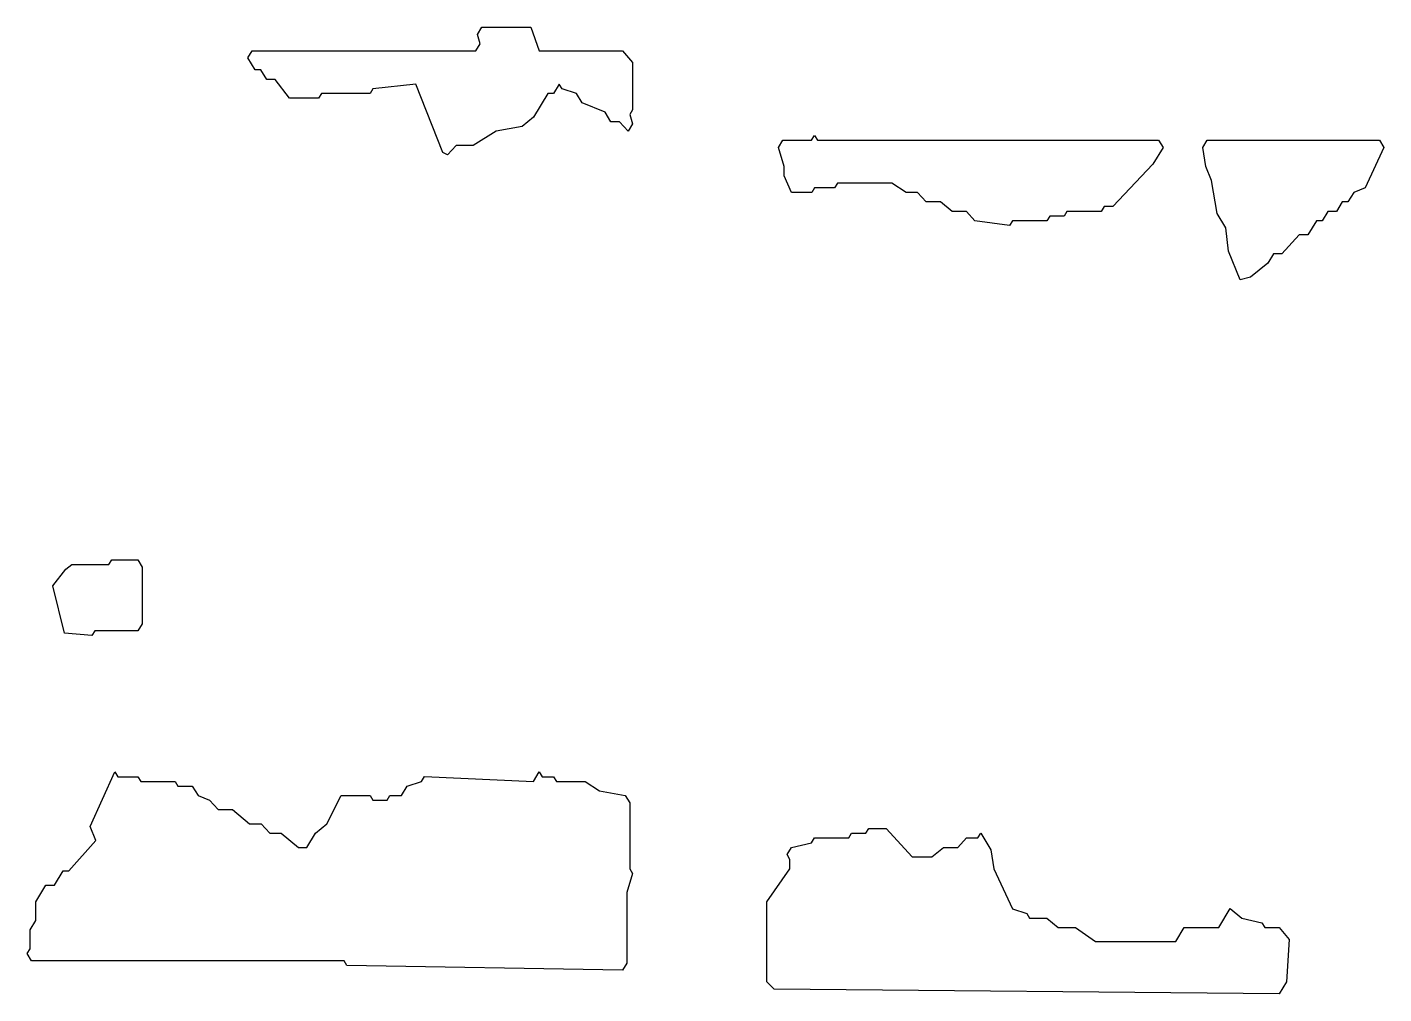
# Model space of a CAD drawing. Header units: millimetres. Extents: x 0 to 4745, y 0 to 562.
# Drawn here: x 2802 to 3590, y 0 to 562 of the extents above; entities outside this region: 3.
import ezdxf

# ---------------------------------------------------------------- set-up
doc = ezdxf.new("R2010")
doc.units = ezdxf.units.MM
doc.layers.add('K', color=7, linetype='Continuous')

msp = doc.modelspace()

# ---------------------------------------------------------------- linework, layer by layer
at = {"layer": 'K'}
for points in [[(3043.35, 488.78), (3027.54, 528.45), (3002.66, 525.72), (3000.99, 522.98), (2972.66, 522.98), (2970.99, 520.24), (2954.22, 520.24), (2945.88, 531.19), (2940.88, 531.19), (2937.54, 536.67), (2934.21, 536.67), (2929.98, 543.61), (2932.54, 547.82), (3062.54, 547.82), (3064.99, 551.84), (3063.32, 557.32), (3065.88, 561.51), (3094.34, 561.51), (3099.34, 547.82), (3147.65, 547.82), (3153.53, 540.91), (3153.53, 513.47), (3151.88, 510.74), (3153.54, 505.27), (3150.95, 501.01), (3145.89, 506.55), (3140.88, 506.55), (3137.53, 512.04), (3124.2, 517.52), (3120.87, 522.99), (3112.53, 525.73), (3110.93, 528.36), (3107.66, 522.98), (3104.32, 522.98), (3096.01, 509.32), (3089.31, 503.82), (3074.3, 501.08), (3060.96, 492.86), (3050.98, 492.86), (3045.95, 487.36), (3043.35, 488.78)], [(3347.56, 454.52), (3339.23, 454.52), (3332.56, 460), (3324.22, 460), (3319.22, 465.48), (3312.57, 465.48), (3304.24, 470.95), (3272.66, 470.95), (3270.99, 468.21), (3259.32, 468.21), (3257.66, 465.48), (3245.87, 465.48), (3241.67, 475.14), (3241.67, 480.62), (3238.32, 491.6), (3240.88, 495.8), (3257.54, 495.8), (3259.27, 498.63), (3260.99, 495.8), (3459.32, 495.8), (3461.88, 491.59), (3456.01, 481.94), (3432.64, 457.26), (3427.66, 457.26), (3425.99, 454.52), (3405.99, 454.52), (3404.32, 451.79), (3395.99, 451.79), (3394.32, 449.05), (3374.32, 449.05), (3372.65, 446.3), (3352.55, 449.05), (3347.56, 454.52)], [(3500, 431.33), (3498.34, 445.01), (3493.34, 453.22), (3490, 472.39), (3486.67, 480.61), (3485, 491.61), (3487.54, 495.8), (3587.66, 495.8), (3590.21, 491.59), (3579.34, 468.24), (3572.67, 465.5), (3569.32, 460), (3565.99, 460), (3562.66, 454.52), (3557.66, 454.52), (3554.32, 449.05), (3550.99, 449.05), (3545.99, 440.83), (3540.98, 440.83), (3530.98, 429.88), (3525.99, 429.88), (3522.68, 424.44), (3512.65, 416.2), (3506.71, 414.81), (3500, 431.33)], [(2823.35, 209.47), (2816.66, 236.97), (2824.19, 246.6), (2827.56, 249.37), (2849.21, 249.37), (2850.88, 252.11), (2865.99, 252.11), (2868.53, 247.93), (2868.53, 215.01), (2865.99, 210.83), (2840.99, 210.83), (2839.32, 208.09), (2823.35, 209.47)], [(95.04, 94.48), (81.65, 110.98), (86.65, 121.94), (84.99, 124.68), (90.88, 137.13), (99.22, 134.39), (104.21, 142.58), (107.66, 142.58), (109.27, 139.94), (112.54, 145.32), (115.97, 145.32), (125.9, 137.16), (137.55, 159.03), (147.65, 156.26), (162.64, 139.84), (165.89, 139.84), (170.89, 145.32), (177.54, 145.32), (180.88, 150.8), (187.54, 150.8), (190.93, 156.36), (193.53, 152.09), (193.53, 127.38), (182.65, 115), (167.54, 115), (162.58, 123.15), (157.64, 117.74), (154.32, 117.74), (150.97, 112.24), (144.29, 114.98), (139.32, 109.54), (120.99, 104.06), (114.28, 95.79), (110.9, 98.57), (104.31, 98.57), (99.3, 93.08), (95.04, 94.48)], [(2987.54, 16.43), (2985.88, 19.17), (2804.21, 19.17), (2801.65, 23.37), (2803.33, 26.14), (2803.33, 37.09), (2806.67, 42.57), (2806.67, 53.52), (2812.54, 63.18), (2817.54, 63.18), (2822.54, 71.39), (2825.89, 71.39), (2841.65, 89.11), (2838.32, 97.3), (2852.59, 129.01), (2854.32, 126.15), (2865.99, 126.15), (2867.66, 123.41), (2887.66, 123.41), (2889.32, 120.68), (2897.66, 120.68), (2901, 115.18), (2907.66, 112.45), (2912.64, 106.99), (2920.97, 106.99), (2930.97, 98.77), (2937.64, 98.77), (2942.64, 93.3), (2949.3, 93.3), (2959.3, 85.08), (2964.21, 85.08), (2969.19, 93.26), (2975.85, 98.74), (2984.21, 115.2), (3000.99, 115.2), (3002.66, 112.46), (3010.88, 112.46), (3012.54, 115.2), (3019.21, 115.2), (3022.53, 120.66), (3030.87, 123.4), (3032.55, 126.16), (3095.88, 123.42), (3099.27, 128.98), (3100.99, 126.15), (3107.66, 126.15), (3109.32, 123.41), (3125.96, 123.41), (3134.3, 117.93), (3149.33, 115.19), (3151.87, 111.02), (3151.87, 72.69), (3153.54, 69.94), (3150.2, 58.95), (3150.2, 17.87), (3147.66, 13.69), (2987.54, 16.43)], [(1.67, 108.22), (1.67, 113.7), (0, 116.44), (0, 121.97), (2.54, 126.15), (42.66, 126.15), (45.22, 121.94), (39.31, 115), (34.3, 115), (27.68, 109.56), (24.27, 103.96), (22.54, 106.79), (19.3, 106.79), (9.25, 98.53), (1.67, 108.22)], [(3231.67, 6.9), (3231.67, 53.52), (3245, 72.69), (3245, 78.11), (3243.32, 80.87), (3245.87, 85.07), (3257.54, 87.81), (3259.21, 90.56), (3279.21, 90.56), (3280.88, 93.3), (3289.21, 93.3), (3290.88, 96.03), (3300.98, 96.03), (3315.98, 79.61), (3327.56, 79.61), (3334.23, 85.08), (3342.56, 85.08), (3347.56, 90.56), (3354.21, 90.56), (3355.93, 93.39), (3361.86, 83.65), (3363.53, 72.69), (3374.34, 49.47), (3382.67, 46.73), (3384.32, 44.01), (3394.3, 44.01), (3400.97, 38.53), (3410.97, 38.53), (3422.63, 30.32), (3469.21, 30.32), (3474.21, 38.53), (3494.21, 38.53), (3500.91, 49.54), (3507.65, 44), (3519.33, 41.26), (3520.99, 38.53), (3529.31, 38.53), (3535.2, 31.62), (3533.53, 6.91), (3529.32, 0), (3235.89, 2.74), (3231.67, 6.9)], [(4711.66, 9.6), (4712.5, 27.57), (4742.65, 30.32), (4745.21, 26.12), (4741.02, 16.47), (4730.97, 5.47), (4711.66, 9.6)]]:
    msp.add_lwpolyline(points, close=True, dxfattribs=at)

doc.saveas('drawing.dxf')
